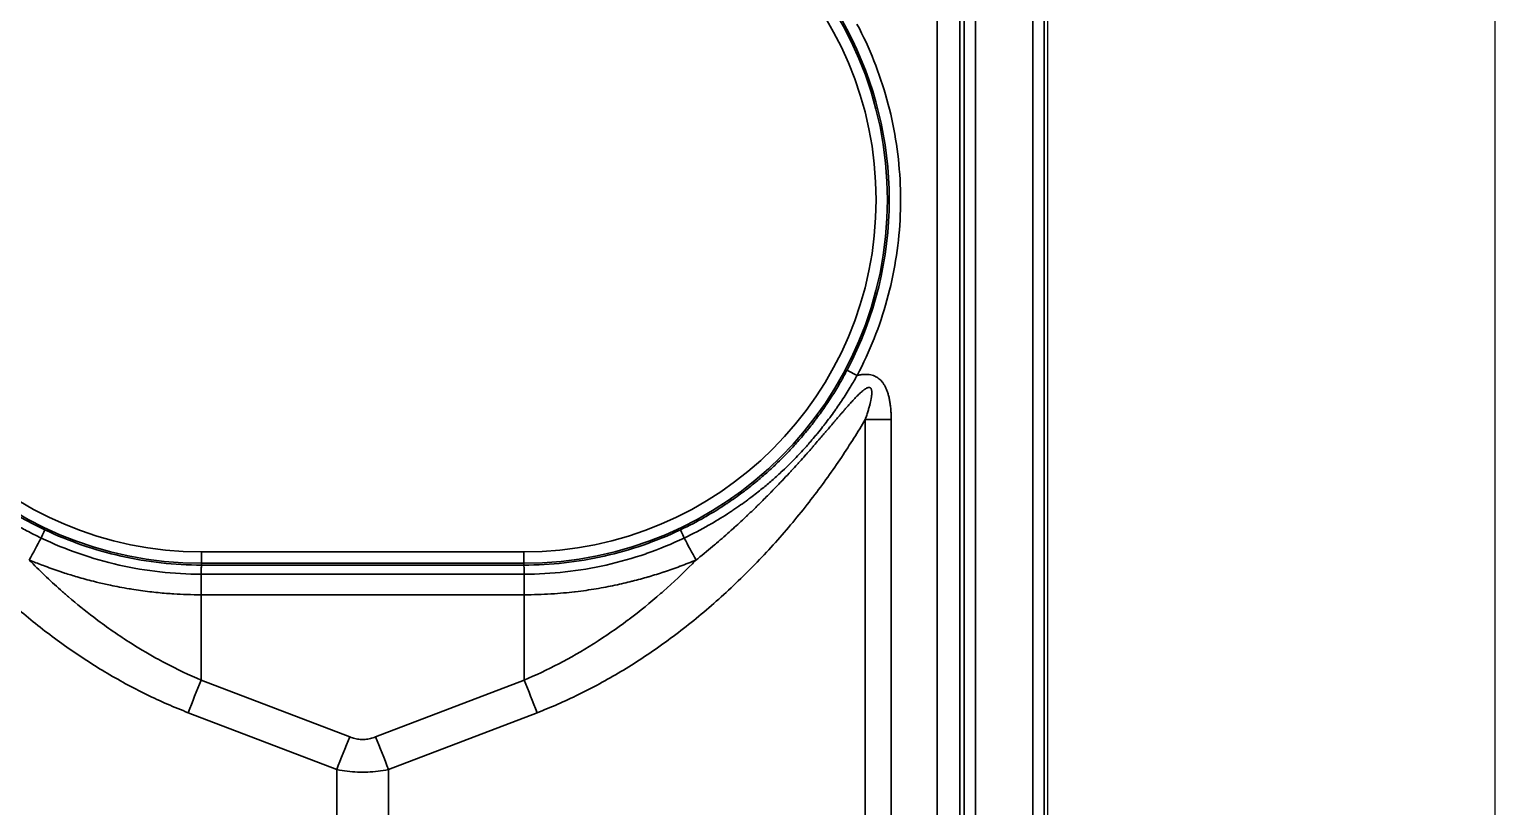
# Model space of a CAD drawing. Header units: millimetres. Extents: x 101 to 3000, y 150 to 4305.
# Drawn here: x 967.5 to 1032, y 3451.2 to 3485.5 of the extents above; entities that cross this region are included whole.
import ezdxf

# ---------------------------------------------------------------- set-up
doc = ezdxf.new("R2010")
doc.units = ezdxf.units.MM
doc.header["$LTSCALE"] = 15
doc.layers.add('_Sichtbarkanten', color=7, linetype='Continuous', lineweight=25)
doc.layers.add('Sichtbar schmal (ISO)', color=7, linetype='Continuous', lineweight=35)

msp = doc.modelspace()

# ---------------------------------------------------------------- linework, layer by layer
at = {"layer": '_Sichtbarkanten'}
for p, q in [((1032, 3622.964), (1032, 2622.964)), ((1012.3, 3519.964), (1012.3, 2725.964))]:
    msp.add_line(p, q, dxfattribs=at)
at = {"layer": 'Sichtbar schmal (ISO)'}
for p, q in [((1007.426, 3220.586), (1007.454, 3520.774)), ((1008.426, 3220.581), (1008.453, 3520.768)), ((1008.641, 2724.973), (1008.641, 3520.956)), ((1009.141, 3520.956), (1009.141, 2724.973)), ((1011.658, 2724.955), (1011.658, 3520.974)), ((1012.158, 3520.974), (1012.158, 2724.955)), ((1004.281, 3252.643), (1004.281, 3468.288)), ((1005.423, 3252.643), (1005.423, 3468.289)), ((975.05, 3462.456), (989.25, 3462.456)), ((975.05, 3462.456), (975.05, 3461.956)), ((989.25, 3462.456), (989.25, 3461.956)), ((975.04, 3461.471), (989.259, 3461.471)), ((975.04, 3460.566), (975.04, 3461.471)), ((975.05, 3461.956), (989.25, 3461.956)), ((975.05, 3461.956), (975.05, 3461.875)), ((975.05, 3461.875), (989.25, 3461.875)), ((989.25, 3461.875), (989.25, 3461.956)), ((989.259, 3460.566), (989.259, 3461.471)), ((989.259, 3460.566), (975.04, 3460.566)), ((975.04, 3456.809), (975.04, 3460.566)), ((989.259, 3456.809), (989.259, 3460.566)), ((975.04, 3456.809), (981.579, 3454.301)), ((982.72, 3454.301), (989.259, 3456.809)), ((974.47, 3455.371), (981.009, 3452.863)), ((983.291, 3452.863), (989.83, 3455.371)), ((981.009, 3268.058), (981.009, 3452.863)), ((983.291, 3268.058), (983.291, 3452.863))]:
    msp.add_line(p, q, dxfattribs=at)
for centre, radius, start, end in [((975.05, 3477.964), 16.009, 90, 270), ((989.25, 3477.964), 16.009, 270, 90), ((975.05, 3477.964), 15.509, 90, 270), ((989.25, 3477.964), 15.509, 270, 90)]:
    msp.add_arc(centre, radius, start, end, dxfattribs=at)
for centre, major_axis, ratio, start_param, end_param in [((989.249, 3477.966), (16.088, 0), 0.999985, 5.797852, 6.768953), ((1003.921, 3470.228), (-0.442, 0.233), 0.004633, 0.017477, 1.573237), ((1005.423, 3468.236), (10, 0), 0.005236, 1.570796, 1.685165), ((967.94, 3462.975), (0.214, 0.452), 0.013185, 4.921474, 6.26573), ((996.359, 3462.975), (-0.214, 0.452), 0.013187, 0.017455, 1.361713), ((968.996, 3464.886), (4.733, 8.809), 0.002478, 1.780276, 1.894425), ((995.303, 3464.886), (-4.733, 8.809), 0.002478, 4.388756, 4.50291), ((989.255, 3461.375), (-0.005, 0.5), 0.011284, 4.905411, 6.265598), ((975.04, 3455.397), (1.79, 4.668), 0.104799, 1.304034, 1.616531), ((989.259, 3455.397), (-1.79, 4.668), 0.104799, 4.666655, 4.979151), ((981.579, 3452.889), (1.79, 4.668), 0.104798, 1.304034, 1.616531), ((982.72, 3452.889), (-1.79, 4.668), 0.104799, 4.666655, 4.979151)]:
    msp.add_ellipse(centre, major_axis=major_axis, ratio=ratio, start_param=start_param, end_param=end_param, dxfattribs=at)
for points, knots in [([(1003.476, 3485.477), (1003.436, 3485.553), (1003.392, 3485.634), (1003.345, 3485.719), (1003.343, 3485.723), (1003.341, 3485.727), (1003.339, 3485.731), (1003.294, 3485.813), (1003.245, 3485.899), (1003.193, 3485.99), (1003.188, 3485.999), (1003.182, 3486.009), (1003.176, 3486.019), (1003.127, 3486.105), (1003.074, 3486.194), (1003.018, 3486.287), (1003.007, 3486.305), (1002.997, 3486.323), (1002.986, 3486.341), (1002.933, 3486.428), (1002.877, 3486.518), (1002.817, 3486.611), (1002.8, 3486.638), (1002.782, 3486.666), (1002.765, 3486.694), (1002.709, 3486.781), (1002.65, 3486.87), (1002.588, 3486.962), (1002.562, 3486.999), (1002.537, 3487.037), (1002.511, 3487.075), (1002.452, 3487.161), (1002.39, 3487.249), (1002.326, 3487.339), (1002.291, 3487.388), (1002.255, 3487.437), (1002.218, 3487.487), (1002.157, 3487.571), (1002.093, 3487.656), (1002.027, 3487.743), (1001.98, 3487.805), (1001.932, 3487.867), (1001.882, 3487.93), (1001.819, 3488.01), (1001.753, 3488.092), (1001.685, 3488.175), (1001.623, 3488.25), (1001.559, 3488.327), (1001.493, 3488.405), (1001.429, 3488.481), (1001.363, 3488.557), (1001.294, 3488.634), (1001.213, 3488.726), (1001.129, 3488.819), (1001.041, 3488.914), (1000.977, 3488.983), (1000.912, 3489.052), (1000.844, 3489.123), (1000.739, 3489.232), (1000.63, 3489.343), (1000.514, 3489.455), (1000.453, 3489.516), (1000.389, 3489.577), (1000.324, 3489.639), (1000.19, 3489.767), (1000.048, 3489.897), (999.898, 3490.03), (999.841, 3490.08), (999.783, 3490.131), (999.723, 3490.182), (999.551, 3490.33), (999.368, 3490.481), (999.173, 3490.633), (999.124, 3490.671), (999.075, 3490.71), (999.024, 3490.748), (998.804, 3490.917), (998.57, 3491.087), (998.318, 3491.259), (998.282, 3491.283), (998.246, 3491.308), (998.209, 3491.333), (997.932, 3491.518), (997.635, 3491.705), (997.313, 3491.892), (997.294, 3491.903), (997.275, 3491.914), (997.256, 3491.925), (996.911, 3492.122), (996.537, 3492.32), (996.135, 3492.51)], [0.0000001, 0.0000001, 0.0000001, 0.0000001, 0.0625, 0.0625, 0.0625, 0.0654174, 0.0654174, 0.0654174, 0.125, 0.125, 0.125, 0.1314931, 0.1314931, 0.1314931, 0.1875, 0.1875, 0.1875, 0.1982746, 0.1982746, 0.1982746, 0.25, 0.25, 0.25, 0.2650893, 0.2650893, 0.2650893, 0.3125, 0.3125, 0.3125, 0.331757, 0.331757, 0.331757, 0.375, 0.375, 0.375, 0.3984005, 0.3984005, 0.3984005, 0.4375, 0.4375, 0.4375, 0.4650877, 0.4650877, 0.4650877, 0.5, 0.5, 0.5, 0.5318567, 0.5318567, 0.5318567, 0.5625, 0.5625, 0.5625, 0.5987139, 0.5987139, 0.5987139, 0.625, 0.625, 0.625, 0.6656732, 0.6656732, 0.6656732, 0.6875, 0.6875, 0.6875, 0.7327472, 0.7327472, 0.7327472, 0.75, 0.75, 0.75, 0.7999672, 0.7999672, 0.7999672, 0.8125, 0.8125, 0.8125, 0.8671801, 0.8671801, 0.8671801, 0.875, 0.875, 0.875, 0.9340309, 0.9340309, 0.9340309, 0.9375, 0.9375, 0.9375, 1, 1, 1, 1]), ([(1003.921, 3470.225), (1004.201, 3470.755), (1004.699, 3471.837), (1005.269, 3473.538), (1005.653, 3475.288), (1005.845, 3477.071), (1005.845, 3478.863), (1005.651, 3480.645), (1005.267, 3482.395), (1004.696, 3484.096), (1004.198, 3485.178), (1003.918, 3485.708)], [0, 0, 0, 0, 0.1111111, 0.2222222, 0.3333333, 0.4444444, 0.5555556, 0.6666667, 0.7777778, 0.8888889, 1, 1, 1, 1]), ([(960.82, 3470.461), (960.861, 3470.384), (960.904, 3470.304), (960.95, 3470.22), (960.953, 3470.215), (960.955, 3470.211), (960.957, 3470.206), (961.002, 3470.126), (961.048, 3470.042), (961.099, 3469.954), (961.106, 3469.942), (961.112, 3469.931), (961.119, 3469.919), (961.167, 3469.836), (961.218, 3469.75), (961.272, 3469.66), (961.284, 3469.64), (961.296, 3469.62), (961.308, 3469.6), (961.359, 3469.516), (961.413, 3469.429), (961.471, 3469.339), (961.489, 3469.31), (961.508, 3469.281), (961.527, 3469.251), (961.581, 3469.167), (961.638, 3469.08), (961.698, 3468.991), (961.724, 3468.952), (961.751, 3468.912), (961.778, 3468.872), (961.835, 3468.789), (961.894, 3468.704), (961.957, 3468.616), (961.993, 3468.566), (962.03, 3468.515), (962.068, 3468.463), (962.127, 3468.382), (962.189, 3468.299), (962.253, 3468.214), (962.301, 3468.151), (962.35, 3468.087), (962.402, 3468.022), (962.463, 3467.944), (962.526, 3467.865), (962.592, 3467.784), (962.655, 3467.707), (962.72, 3467.628), (962.788, 3467.548), (962.85, 3467.475), (962.915, 3467.4), (962.981, 3467.325), (963.063, 3467.232), (963.149, 3467.137), (963.238, 3467.04), (963.3, 3466.973), (963.364, 3466.905), (963.429, 3466.837), (963.535, 3466.726), (963.646, 3466.613), (963.763, 3466.497), (963.823, 3466.439), (963.884, 3466.379), (963.947, 3466.319), (964.084, 3466.189), (964.227, 3466.057), (964.379, 3465.922), (964.435, 3465.873), (964.491, 3465.823), (964.548, 3465.774), (964.723, 3465.624), (964.908, 3465.47), (965.105, 3465.315), (965.152, 3465.278), (965.2, 3465.241), (965.248, 3465.204), (965.47, 3465.033), (965.708, 3464.86), (965.963, 3464.686), (965.997, 3464.662), (966.031, 3464.639), (966.066, 3464.615), (966.345, 3464.427), (966.646, 3464.238), (966.972, 3464.048), (966.99, 3464.038), (967.007, 3464.028), (967.025, 3464.018), (967.372, 3463.818), (967.749, 3463.619), (968.155, 3463.426)], [0.0000001, 0.0000001, 0.0000001, 0.0000001, 0.0625, 0.0625, 0.0625, 0.0657478, 0.0657478, 0.0657478, 0.125, 0.125, 0.125, 0.1327347, 0.1327347, 0.1327347, 0.1875, 0.1875, 0.1875, 0.1994824, 0.1994824, 0.1994824, 0.25, 0.25, 0.25, 0.2662064, 0.2662064, 0.2662064, 0.3125, 0.3125, 0.3125, 0.3327976, 0.3327976, 0.3327976, 0.375, 0.375, 0.375, 0.3993692, 0.3993692, 0.3993692, 0.4375, 0.4375, 0.4375, 0.4659876, 0.4659876, 0.4659876, 0.5, 0.5, 0.5, 0.5326854, 0.5326854, 0.5326854, 0.5625, 0.5625, 0.5625, 0.599469, 0.599469, 0.599469, 0.625, 0.625, 0.625, 0.6663571, 0.6663571, 0.6663571, 0.6875, 0.6875, 0.6875, 0.7333594, 0.7333594, 0.7333594, 0.75, 0.75, 0.75, 0.8005114, 0.8005114, 0.8005114, 0.8125, 0.8125, 0.8125, 0.8676234, 0.8676234, 0.8676234, 0.875, 0.875, 0.875, 0.9342995, 0.9342995, 0.9342995, 0.9375, 0.9375, 0.9375, 1, 1, 1, 1]), ([(996.145, 3463.426), (996.519, 3463.604), (996.867, 3463.787), (997.191, 3463.97), (997.219, 3463.986), (997.246, 3464.001), (997.273, 3464.017), (997.565, 3464.185), (997.837, 3464.353), (998.091, 3464.521), (998.138, 3464.552), (998.185, 3464.583), (998.231, 3464.614), (998.457, 3464.766), (998.669, 3464.917), (998.87, 3465.067), (998.93, 3465.112), (998.99, 3465.157), (999.048, 3465.201), (999.223, 3465.336), (999.388, 3465.468), (999.545, 3465.599), (999.614, 3465.657), (999.682, 3465.714), (999.748, 3465.771), (999.882, 3465.886), (1000.01, 3466.001), (1000.132, 3466.113), (1000.206, 3466.181), (1000.278, 3466.249), (1000.349, 3466.316), (1000.451, 3466.413), (1000.549, 3466.51), (1000.644, 3466.605), (1000.721, 3466.682), (1000.795, 3466.758), (1000.867, 3466.833), (1000.944, 3466.914), (1001.019, 3466.994), (1001.091, 3467.072), (1001.169, 3467.157), (1001.243, 3467.24), (1001.315, 3467.321), (1001.373, 3467.387), (1001.429, 3467.451), (1001.483, 3467.515), (1001.56, 3467.605), (1001.634, 3467.694), (1001.705, 3467.781), (1001.747, 3467.832), (1001.788, 3467.883), (1001.828, 3467.933), (1001.903, 3468.027), (1001.975, 3468.12), (1002.044, 3468.211), (1002.074, 3468.25), (1002.103, 3468.288), (1002.131, 3468.326), (1002.204, 3468.424), (1002.274, 3468.52), (1002.34, 3468.613), (1002.36, 3468.641), (1002.38, 3468.668), (1002.399, 3468.695), (1002.469, 3468.796), (1002.536, 3468.893), (1002.6, 3468.988), (1002.612, 3469.006), (1002.624, 3469.023), (1002.635, 3469.041), (1002.703, 3469.142), (1002.767, 3469.241), (1002.827, 3469.336), (1002.833, 3469.345), (1002.838, 3469.354), (1002.844, 3469.362), (1002.909, 3469.465), (1002.969, 3469.563), (1003.026, 3469.658), (1003.085, 3469.756), (1003.141, 3469.851), (1003.193, 3469.941), (1003.195, 3469.945), (1003.197, 3469.949), (1003.2, 3469.953), (1003.252, 3470.043), (1003.3, 3470.129), (1003.345, 3470.212), (1003.393, 3470.299), (1003.438, 3470.382), (1003.479, 3470.461)], [0, 0, 0, 0, 0.057635, 0.057635, 0.057635, 0.0625, 0.0625, 0.0625, 0.115254, 0.115254, 0.115254, 0.125, 0.125, 0.125, 0.173021, 0.173021, 0.173021, 0.1875, 0.1875, 0.1875, 0.2309, 0.2309, 0.2309, 0.25, 0.25, 0.25, 0.288885, 0.288885, 0.288885, 0.3125, 0.3125, 0.3125, 0.346963, 0.346963, 0.346963, 0.375, 0.375, 0.375, 0.405123, 0.405123, 0.405123, 0.4375, 0.4375, 0.4375, 0.463355, 0.463355, 0.463355, 0.5, 0.5, 0.5, 0.521651, 0.521651, 0.521651, 0.5625, 0.5625, 0.5625, 0.579997, 0.579997, 0.579997, 0.625, 0.625, 0.625, 0.638348, 0.638348, 0.638348, 0.6875, 0.6875, 0.6875, 0.696629, 0.696629, 0.696629, 0.75, 0.75, 0.75, 0.754872, 0.754872, 0.754872, 0.8125, 0.8125, 0.8125, 0.872291, 0.872291, 0.872291, 0.875, 0.875, 0.875, 0.935638, 0.935638, 0.935638, 1, 1, 1, 1]), ([(960.378, 3470.225), (960.415, 3470.159), (960.455, 3470.089), (960.497, 3470.017), (960.503, 3470.006), (960.509, 3469.996), (960.515, 3469.985), (960.545, 3469.934), (960.576, 3469.881), (960.609, 3469.826), (960.63, 3469.792), (960.651, 3469.756), (960.673, 3469.72), (960.689, 3469.694), (960.706, 3469.667), (960.722, 3469.64), (960.76, 3469.579), (960.799, 3469.517), (960.839, 3469.453), (960.845, 3469.443), (960.851, 3469.434), (960.857, 3469.425), (960.891, 3469.371), (960.926, 3469.317), (960.962, 3469.261), (960.996, 3469.209), (961.031, 3469.156), (961.067, 3469.102), (961.076, 3469.088), (961.086, 3469.074), (961.095, 3469.06), (961.141, 3468.991), (961.19, 3468.92), (961.24, 3468.847), (961.262, 3468.815), (961.284, 3468.783), (961.307, 3468.75), (961.337, 3468.708), (961.368, 3468.664), (961.399, 3468.621), (961.455, 3468.541), (961.514, 3468.46), (961.575, 3468.378), (961.638, 3468.293), (961.703, 3468.206), (961.772, 3468.117), (961.811, 3468.066), (961.851, 3468.015), (961.891, 3467.963), (961.924, 3467.921), (961.958, 3467.879), (961.992, 3467.836), (962.071, 3467.737), (962.153, 3467.636), (962.24, 3467.533), (962.329, 3467.426), (962.423, 3467.317), (962.522, 3467.205), (962.564, 3467.156), (962.608, 3467.108), (962.652, 3467.058), (962.714, 3466.99), (962.777, 3466.92), (962.843, 3466.85), (962.931, 3466.755), (963.023, 3466.659), (963.118, 3466.561), (963.149, 3466.529), (963.181, 3466.496), (963.213, 3466.464), (963.35, 3466.326), (963.495, 3466.184), (963.648, 3466.04), (963.651, 3466.037), (963.653, 3466.035), (963.656, 3466.033), (963.814, 3465.884), (963.982, 3465.732), (964.16, 3465.577), (964.199, 3465.543), (964.238, 3465.509), (964.278, 3465.476), (964.423, 3465.352), (964.576, 3465.226), (964.736, 3465.098), (964.822, 3465.03), (964.91, 3464.962), (965, 3464.893), (965.112, 3464.808), (965.227, 3464.722), (965.346, 3464.636), (965.505, 3464.521), (965.67, 3464.405), (965.843, 3464.289), (965.888, 3464.259), (965.934, 3464.229), (965.98, 3464.199), (966.189, 3464.061), (966.41, 3463.922), (966.645, 3463.784), (966.706, 3463.747), (966.767, 3463.711), (966.83, 3463.675), (966.997, 3463.579), (967.171, 3463.483), (967.351, 3463.387), (967.556, 3463.279), (967.769, 3463.171), (967.991, 3463.066)], [0, 0, 0, 0, 0.0546976, 0.0546976, 0.0546976, 0.0625, 0.0625, 0.0625, 0.1008578, 0.1008578, 0.1008578, 0.125, 0.125, 0.125, 0.1426904, 0.1426904, 0.1426904, 0.1818737, 0.1818737, 0.1818737, 0.1875, 0.1875, 0.1875, 0.2199265, 0.2199265, 0.2199265, 0.25, 0.25, 0.25, 0.257705, 0.257705, 0.257705, 0.2957225, 0.2957225, 0.2957225, 0.3125, 0.3125, 0.3125, 0.3343682, 0.3343682, 0.3343682, 0.3738828, 0.3738828, 0.3738828, 0.4143965, 0.4143965, 0.4143965, 0.4375, 0.4375, 0.4375, 0.4560435, 0.4560435, 0.4560435, 0.4989938, 0.4989938, 0.4989938, 0.543351, 0.543351, 0.543351, 0.5625, 0.5625, 0.5625, 0.5891602, 0.5891602, 0.5891602, 0.625, 0.625, 0.625, 0.6367129, 0.6367129, 0.6367129, 0.6866931, 0.6866931, 0.6866931, 0.6875, 0.6875, 0.6875, 0.7388766, 0.7388766, 0.7388766, 0.75, 0.75, 0.75, 0.7907392, 0.7907392, 0.7907392, 0.8125, 0.8125, 0.8125, 0.8393138, 0.8393138, 0.8393138, 0.875, 0.875, 0.875, 0.8842513, 0.8842513, 0.8842513, 0.9265033, 0.9265033, 0.9265033, 0.9375, 0.9375, 0.9375, 0.9667733, 0.9667733, 0.9667733, 0.9999998, 0.9999998, 0.9999998, 0.9999998]), ([(996.309, 3463.066), (996.692, 3463.249), (997.051, 3463.437), (997.384, 3463.626), (997.412, 3463.642), (997.44, 3463.658), (997.468, 3463.674), (997.768, 3463.847), (998.048, 3464.02), (998.31, 3464.192), (998.358, 3464.224), (998.406, 3464.256), (998.453, 3464.287), (998.686, 3464.443), (998.905, 3464.599), (999.112, 3464.752), (999.174, 3464.798), (999.235, 3464.844), (999.296, 3464.89), (999.476, 3465.027), (999.647, 3465.163), (999.809, 3465.297), (999.88, 3465.356), (999.95, 3465.414), (1000.018, 3465.472), (1000.157, 3465.591), (1000.289, 3465.707), (1000.416, 3465.822), (1000.493, 3465.892), (1000.567, 3465.961), (1000.64, 3466.029), (1000.746, 3466.129), (1000.848, 3466.227), (1000.946, 3466.324), (1001.026, 3466.402), (1001.103, 3466.48), (1001.178, 3466.557), (1001.258, 3466.639), (1001.336, 3466.721), (1001.411, 3466.801), (1001.491, 3466.887), (1001.569, 3466.971), (1001.644, 3467.055), (1001.704, 3467.121), (1001.762, 3467.187), (1001.819, 3467.252), (1001.899, 3467.343), (1001.976, 3467.433), (1002.05, 3467.522), (1002.094, 3467.574), (1002.137, 3467.626), (1002.179, 3467.677), (1002.258, 3467.773), (1002.333, 3467.867), (1002.405, 3467.959), (1002.436, 3467.999), (1002.467, 3468.038), (1002.497, 3468.076), (1002.573, 3468.176), (1002.647, 3468.273), (1002.717, 3468.367), (1002.737, 3468.395), (1002.758, 3468.423), (1002.778, 3468.451), (1002.852, 3468.553), (1002.923, 3468.651), (1002.99, 3468.747), (1003.003, 3468.765), (1003.015, 3468.783), (1003.027, 3468.801), (1003.099, 3468.904), (1003.167, 3469.003), (1003.231, 3469.099), (1003.237, 3469.108), (1003.242, 3469.117), (1003.248, 3469.126), (1003.317, 3469.229), (1003.381, 3469.328), (1003.442, 3469.423), (1003.504, 3469.522), (1003.563, 3469.617), (1003.618, 3469.707), (1003.621, 3469.711), (1003.623, 3469.715), (1003.626, 3469.719), (1003.681, 3469.81), (1003.732, 3469.896), (1003.78, 3469.977), (1003.831, 3470.064), (1003.878, 3470.147), (1003.921, 3470.225)], [0, 0, 0, 0, 0.057634, 0.057634, 0.057634, 0.0625, 0.0625, 0.0625, 0.115253, 0.115253, 0.115253, 0.125, 0.125, 0.125, 0.173021, 0.173021, 0.173021, 0.1875, 0.1875, 0.1875, 0.2309, 0.2309, 0.2309, 0.25, 0.25, 0.25, 0.288885, 0.288885, 0.288885, 0.3125, 0.3125, 0.3125, 0.346963, 0.346963, 0.346963, 0.375, 0.375, 0.375, 0.405123, 0.405123, 0.405123, 0.4375, 0.4375, 0.4375, 0.463355, 0.463355, 0.463355, 0.5, 0.5, 0.5, 0.521651, 0.521651, 0.521651, 0.5625, 0.5625, 0.5625, 0.579997, 0.579997, 0.579997, 0.625, 0.625, 0.625, 0.638348, 0.638348, 0.638348, 0.6875, 0.6875, 0.6875, 0.696629, 0.696629, 0.696629, 0.75, 0.75, 0.75, 0.754872, 0.754872, 0.754872, 0.8125, 0.8125, 0.8125, 0.872291, 0.872291, 0.872291, 0.875, 0.875, 0.875, 0.935638, 0.935638, 0.935638, 1, 1, 1, 1]), ([(1005.423, 3468.289), (1005.423, 3468.369), (1005.42, 3468.524), (1005.407, 3468.74), (1005.386, 3468.941), (1005.357, 3469.128), (1005.32, 3469.301), (1005.275, 3469.46), (1005.222, 3469.606), (1005.161, 3469.74), (1005.09, 3469.859), (1005.012, 3469.964), (1004.929, 3470.05), (1004.843, 3470.119), (1004.752, 3470.175), (1004.649, 3470.221), (1004.528, 3470.256), (1004.391, 3470.275), (1004.244, 3470.276), (1004.088, 3470.26), (1003.978, 3470.238), (1003.921, 3470.225)], [0.0000001, 0.0000001, 0.0000001, 0.0000001, 0.0526316, 0.1052632, 0.1578947, 0.2105263, 0.2631579, 0.3157895, 0.3684211, 0.4210526, 0.4736842, 0.5263158, 0.5789474, 0.6315789, 0.6842105, 0.7368421, 0.7894737, 0.8421053, 0.8947368, 0.9473684, 1, 1, 1, 1]), ([(1004.281, 3468.288), (1004.305, 3468.356), (1004.328, 3468.422), (1004.348, 3468.485), (1004.369, 3468.547), (1004.388, 3468.607), (1004.406, 3468.665), (1004.423, 3468.722), (1004.44, 3468.778), (1004.454, 3468.831), (1004.455, 3468.834), (1004.456, 3468.838), (1004.457, 3468.841), (1004.471, 3468.89), (1004.483, 3468.937), (1004.494, 3468.982), (1004.495, 3468.987), (1004.496, 3468.991), (1004.498, 3468.995), (1004.508, 3469.039), (1004.518, 3469.08), (1004.526, 3469.12), (1004.527, 3469.125), (1004.528, 3469.13), (1004.529, 3469.135), (1004.537, 3469.173), (1004.543, 3469.209), (1004.549, 3469.244), (1004.55, 3469.249), (1004.551, 3469.254), (1004.552, 3469.259), (1004.557, 3469.292), (1004.561, 3469.324), (1004.564, 3469.353), (1004.565, 3469.359), (1004.565, 3469.364), (1004.566, 3469.37), (1004.568, 3469.398), (1004.57, 3469.425), (1004.571, 3469.449), (1004.571, 3469.455), (1004.571, 3469.46), (1004.571, 3469.465), (1004.571, 3469.489), (1004.571, 3469.511), (1004.569, 3469.531), (1004.568, 3469.536), (1004.568, 3469.541), (1004.567, 3469.545), (1004.565, 3469.564), (1004.562, 3469.58), (1004.558, 3469.595), (1004.557, 3469.6), (1004.556, 3469.604), (1004.555, 3469.608), (1004.551, 3469.621), (1004.546, 3469.633), (1004.54, 3469.643), (1004.538, 3469.646), (1004.536, 3469.649), (1004.534, 3469.652), (1004.529, 3469.661), (1004.522, 3469.668), (1004.515, 3469.674), (1004.513, 3469.677), (1004.51, 3469.679), (1004.507, 3469.681), (1004.5, 3469.686), (1004.492, 3469.69), (1004.483, 3469.693), (1004.479, 3469.694), (1004.476, 3469.695), (1004.472, 3469.696), (1004.462, 3469.698), (1004.452, 3469.698), (1004.44, 3469.697), (1004.435, 3469.697), (1004.429, 3469.696), (1004.424, 3469.695), (1004.412, 3469.693), (1004.398, 3469.69), (1004.384, 3469.685), (1004.377, 3469.682), (1004.37, 3469.679), (1004.362, 3469.676), (1004.348, 3469.669), (1004.332, 3469.662), (1004.316, 3469.652), (1004.307, 3469.647), (1004.298, 3469.642), (1004.288, 3469.636), (1004.272, 3469.625), (1004.255, 3469.614), (1004.237, 3469.601), (1004.226, 3469.593), (1004.215, 3469.584), (1004.204, 3469.575), (1004.186, 3469.561), (1004.167, 3469.546), (1004.148, 3469.53), (1004.135, 3469.519), (1004.121, 3469.507), (1004.108, 3469.495), (1004.089, 3469.478), (1004.069, 3469.46), (1004.048, 3469.441), (1004.033, 3469.427), (1004.018, 3469.413), (1004.002, 3469.397), (1003.982, 3469.378), (1003.961, 3469.357), (1003.94, 3469.336), (1003.923, 3469.319), (1003.906, 3469.301), (1003.888, 3469.283), (1003.867, 3469.262), (1003.846, 3469.24), (1003.824, 3469.217), (1003.805, 3469.196), (1003.785, 3469.176), (1003.765, 3469.154), (1003.744, 3469.131), (1003.722, 3469.107), (1003.699, 3469.083), (1003.678, 3469.059), (1003.655, 3469.035), (1003.633, 3469.01), (1003.611, 3468.985), (1003.588, 3468.96), (1003.565, 3468.934), (1003.54, 3468.907), (1003.515, 3468.878), (1003.49, 3468.849), (1003.467, 3468.823), (1003.443, 3468.796), (1003.419, 3468.769), (1003.391, 3468.737), (1003.363, 3468.705), (1003.334, 3468.671), (1003.31, 3468.643), (1003.286, 3468.615), (1003.261, 3468.586), (1003.229, 3468.55), (1003.197, 3468.512), (1003.164, 3468.474), (1003.139, 3468.445), (1003.114, 3468.415), (1003.088, 3468.385), (1003.052, 3468.343), (1003.015, 3468.3), (1002.978, 3468.256), (1002.952, 3468.226), (1002.926, 3468.195), (1002.899, 3468.164), (1002.858, 3468.116), (1002.817, 3468.067), (1002.774, 3468.016), (1002.747, 3467.985), (1002.72, 3467.953), (1002.692, 3467.921), (1002.646, 3467.867), (1002.599, 3467.811), (1002.55, 3467.754), (1002.522, 3467.721), (1002.494, 3467.688), (1002.465, 3467.655), (1002.413, 3467.594), (1002.358, 3467.53), (1002.302, 3467.465), (1002.274, 3467.432), (1002.245, 3467.398), (1002.215, 3467.364), (1002.155, 3467.295), (1002.093, 3467.223), (1002.029, 3467.149), (1002, 3467.115), (1001.97, 3467.081), (1001.939, 3467.046), (1001.871, 3466.968), (1001.8, 3466.887), (1001.726, 3466.803), (1001.696, 3466.769), (1001.665, 3466.735), (1001.634, 3466.699), (1001.556, 3466.611), (1001.475, 3466.521), (1001.392, 3466.428), (1001.361, 3466.394), (1001.33, 3466.359), (1001.298, 3466.325), (1001.21, 3466.227), (1001.118, 3466.127), (1001.024, 3466.023), (1000.993, 3465.99), (1000.961, 3465.956), (1000.93, 3465.922), (1000.83, 3465.814), (1000.726, 3465.703), (1000.618, 3465.589), (1000.587, 3465.556), (1000.556, 3465.523), (1000.524, 3465.49), (1000.41, 3465.37), (1000.292, 3465.247), (1000.168, 3465.12), (1000.137, 3465.088), (1000.106, 3465.056), (1000.074, 3465.024), (999.944, 3464.892), (999.808, 3464.755), (999.665, 3464.614), (999.634, 3464.583), (999.603, 3464.553), (999.571, 3464.522), (999.421, 3464.375), (999.264, 3464.223), (999.098, 3464.066), (999.068, 3464.037), (999.037, 3464.008), (999.006, 3463.979), (998.833, 3463.816), (998.651, 3463.648), (998.458, 3463.474), (998.429, 3463.447), (998.399, 3463.421), (998.369, 3463.394), (998.168, 3463.214), (997.957, 3463.029), (997.731, 3462.837), (997.704, 3462.814), (997.676, 3462.79), (997.649, 3462.767), (997.415, 3462.569), (997.166, 3462.364), (996.904, 3462.155), (996.879, 3462.135), (996.854, 3462.116), (996.829, 3462.096)], [0, 0, 0, 0, 0.0243902, 0.0243902, 0.0243902, 0.0487805, 0.0487805, 0.0487805, 0.0731707, 0.0731707, 0.0731707, 0.0748433, 0.0748433, 0.0748433, 0.097561, 0.097561, 0.097561, 0.0997919, 0.0997919, 0.0997919, 0.1219512, 0.1219512, 0.1219512, 0.1247412, 0.1247412, 0.1247412, 0.1463415, 0.1463415, 0.1463415, 0.1496887, 0.1496887, 0.1496887, 0.1707317, 0.1707317, 0.1707317, 0.1746336, 0.1746336, 0.1746336, 0.195122, 0.195122, 0.195122, 0.1995774, 0.1995774, 0.1995774, 0.2195122, 0.2195122, 0.2195122, 0.2245265, 0.2245265, 0.2245265, 0.2439024, 0.2439024, 0.2439024, 0.2494911, 0.2494911, 0.2494911, 0.2682927, 0.2682927, 0.2682927, 0.2744777, 0.2744777, 0.2744777, 0.2926829, 0.2926829, 0.2926829, 0.2994198, 0.2994198, 0.2994198, 0.3170732, 0.3170732, 0.3170732, 0.3243039, 0.3243039, 0.3243039, 0.3414634, 0.3414634, 0.3414634, 0.3492553, 0.3492553, 0.3492553, 0.3658537, 0.3658537, 0.3658537, 0.3742197, 0.3742197, 0.3742197, 0.3902439, 0.3902439, 0.3902439, 0.3991713, 0.3991713, 0.3991713, 0.4146341, 0.4146341, 0.4146341, 0.4241031, 0.4241031, 0.4241031, 0.4390244, 0.4390244, 0.4390244, 0.4490535, 0.4490535, 0.4490535, 0.4634146, 0.4634146, 0.4634146, 0.4740086, 0.4740086, 0.4740086, 0.4878049, 0.4878049, 0.4878049, 0.4989618, 0.4989618, 0.4989618, 0.5121951, 0.5121951, 0.5121951, 0.5239039, 0.5239039, 0.5239039, 0.5365854, 0.5365854, 0.5365854, 0.5488485, 0.5488485, 0.5488485, 0.5609756, 0.5609756, 0.5609756, 0.5737962, 0.5737962, 0.5737962, 0.5853659, 0.5853659, 0.5853659, 0.598743, 0.598743, 0.598743, 0.6097561, 0.6097561, 0.6097561, 0.623691, 0.623691, 0.623691, 0.6341463, 0.6341463, 0.6341463, 0.6486399, 0.6486399, 0.6486399, 0.6585366, 0.6585366, 0.6585366, 0.6735867, 0.6735867, 0.6735867, 0.6829268, 0.6829268, 0.6829268, 0.6985328, 0.6985328, 0.6985328, 0.7073171, 0.7073171, 0.7073171, 0.72348, 0.72348, 0.72348, 0.7317073, 0.7317073, 0.7317073, 0.7484263, 0.7484263, 0.7484263, 0.7560976, 0.7560976, 0.7560976, 0.7733768, 0.7733768, 0.7733768, 0.7804878, 0.7804878, 0.7804878, 0.7983282, 0.7983282, 0.7983282, 0.804878, 0.804878, 0.804878, 0.8232726, 0.8232726, 0.8232726, 0.8292683, 0.8292683, 0.8292683, 0.8482163, 0.8482163, 0.8482163, 0.8536585, 0.8536585, 0.8536585, 0.873164, 0.873164, 0.873164, 0.8780488, 0.8780488, 0.8780488, 0.8981122, 0.8981122, 0.8981122, 0.902439, 0.902439, 0.902439, 0.9230609, 0.9230609, 0.9230609, 0.9268293, 0.9268293, 0.9268293, 0.9480078, 0.9480078, 0.9480078, 0.9512195, 0.9512195, 0.9512195, 0.9729596, 0.9729596, 0.9729596, 0.9756098, 0.9756098, 0.9756098, 0.9978937, 0.9978937, 0.9978937, 0.9999998, 0.9999998, 0.9999998, 0.9999998]), ([(989.83, 3455.371), (990.434, 3455.603), (991.043, 3455.868), (991.659, 3456.169), (992.275, 3456.47), (992.896, 3456.807), (993.517, 3457.179), (994.138, 3457.551), (994.758, 3457.959), (995.37, 3458.397), (995.981, 3458.835), (996.583, 3459.305), (997.174, 3459.803), (997.764, 3460.301), (998.343, 3460.828), (998.903, 3461.379), (999.464, 3461.931), (1000.007, 3462.506), (1000.522, 3463.092), (1001.037, 3463.679), (1001.525, 3464.277), (1001.978, 3464.869), (1002.431, 3465.462), (1002.848, 3466.049), (1003.231, 3466.62), (1003.614, 3467.192), (1003.962, 3467.748), (1004.281, 3468.288)], [0, 0, 0, 0, 0.1111111, 0.1111111, 0.1111111, 0.2222222, 0.2222222, 0.2222222, 0.3333333, 0.3333333, 0.3333333, 0.4444444, 0.4444444, 0.4444444, 0.5555556, 0.5555556, 0.5555556, 0.6666667, 0.6666667, 0.6666667, 0.7777778, 0.7777778, 0.7777778, 0.8888889, 0.8888889, 0.8888889, 0.9999998, 0.9999998, 0.9999998, 0.9999998]), ([(968.155, 3463.426), (968.69, 3463.173), (969.24, 3462.948), (969.801, 3462.755), (970.362, 3462.561), (970.934, 3462.399), (971.515, 3462.268), (972.095, 3462.137), (972.683, 3462.039), (973.274, 3461.973), (973.865, 3461.908), (974.458, 3461.875), (975.05, 3461.875)], [0, 0, 0, 0, 0.25, 0.25, 0.25, 0.5, 0.5, 0.5, 0.75, 0.75, 0.75, 1, 1, 1, 1]), ([(989.25, 3461.875), (989.842, 3461.875), (990.435, 3461.908), (991.026, 3461.973), (991.616, 3462.039), (992.205, 3462.137), (992.785, 3462.268), (993.365, 3462.399), (993.938, 3462.561), (994.499, 3462.755), (995.06, 3462.948), (995.61, 3463.173), (996.145, 3463.426)], [0, 0, 0, 0, 0.25, 0.25, 0.25, 0.5, 0.5, 0.5, 0.75, 0.75, 0.75, 1, 1, 1, 1]), ([(967.991, 3463.066), (968.535, 3462.806), (969.095, 3462.577), (969.666, 3462.378), (970.241, 3462.179), (970.828, 3462.011), (971.424, 3461.876), (972.017, 3461.742), (972.619, 3461.64), (973.224, 3461.573), (973.828, 3461.505), (974.434, 3461.471), (975.04, 3461.471)], [0, 0, 0, 0, 0.249038, 0.249038, 0.249038, 0.499954, 0.499954, 0.499954, 0.75, 0.75, 0.75, 1, 1, 1, 1]), ([(989.259, 3461.471), (989.865, 3461.471), (990.471, 3461.505), (991.074, 3461.572), (991.679, 3461.64), (992.282, 3461.742), (992.876, 3461.876), (993.469, 3462.01), (994.054, 3462.177), (994.627, 3462.376), (994.63, 3462.377), (994.634, 3462.378), (994.637, 3462.38), (995.207, 3462.577), (995.765, 3462.807), (996.309, 3463.066)], [0, 0, 0, 0, 0.2497482, 0.2497482, 0.2497482, 0.5, 0.5, 0.5, 0.75, 0.75, 0.75, 0.751417, 0.751417, 0.751417, 0.9999993, 0.9999993, 0.9999993, 0.9999993]), ([(967.47, 3462.096), (967.912, 3461.64), (968.37, 3461.2), (968.843, 3460.78), (968.96, 3460.676), (969.077, 3460.573), (969.196, 3460.471), (969.557, 3460.161), (969.927, 3459.862), (970.305, 3459.575), (970.555, 3459.384), (970.809, 3459.199), (971.065, 3459.019), (971.324, 3458.837), (971.586, 3458.662), (971.85, 3458.493), (972.244, 3458.24), (972.644, 3458.001), (973.044, 3457.779), (973.177, 3457.705), (973.311, 3457.633), (973.444, 3457.562), (973.977, 3457.281), (974.51, 3457.03), (975.04, 3456.809)], [0.0000007, 0.0000007, 0.0000007, 0.0000007, 0.2, 0.2, 0.2, 0.2493831, 0.2493831, 0.2493831, 0.4, 0.4, 0.4, 0.4996387, 0.4996387, 0.4996387, 0.6, 0.6, 0.6, 0.7500785, 0.7500785, 0.7500785, 0.8, 0.8, 0.8, 1, 1, 1, 1]), ([(975.04, 3460.566), (974.612, 3460.566), (974.208, 3460.58), (973.833, 3460.604), (973.722, 3460.611), (973.614, 3460.619), (973.508, 3460.627), (973.255, 3460.647), (973.015, 3460.672), (972.785, 3460.699), (972.502, 3460.732), (972.235, 3460.77), (971.981, 3460.811), (971.942, 3460.817), (971.904, 3460.824), (971.866, 3460.83), (971.577, 3460.878), (971.305, 3460.93), (971.045, 3460.985), (970.852, 3461.026), (970.665, 3461.069), (970.482, 3461.113), (970.418, 3461.128), (970.354, 3461.144), (970.291, 3461.16), (970.048, 3461.222), (969.811, 3461.286), (969.575, 3461.355), (969.392, 3461.409), (969.209, 3461.465), (969.027, 3461.524), (968.974, 3461.541), (968.921, 3461.558), (968.868, 3461.576), (968.633, 3461.654), (968.398, 3461.737), (968.165, 3461.823), (967.985, 3461.89), (967.806, 3461.96), (967.628, 3462.032), (967.575, 3462.053), (967.523, 3462.074), (967.47, 3462.096)], [0, 0, 0, 0, 0.1111111, 0.1111111, 0.1111111, 0.143947, 0.143947, 0.143947, 0.2222222, 0.2222222, 0.2222222, 0.3186921, 0.3186921, 0.3186921, 0.3333333, 0.3333333, 0.3333333, 0.4444444, 0.4444444, 0.4444444, 0.5266814, 0.5266814, 0.5266814, 0.5555556, 0.5555556, 0.5555556, 0.6666667, 0.6666667, 0.6666667, 0.7526813, 0.7526813, 0.7526813, 0.7777778, 0.7777778, 0.7777778, 0.8888889, 0.8888889, 0.8888889, 0.9746682, 0.9746682, 0.9746682, 0.999999, 0.999999, 0.999999, 0.999999]), ([(996.829, 3462.096), (996.599, 3462.001), (996.367, 3461.91), (996.134, 3461.823), (996.13, 3461.822), (996.127, 3461.821), (996.124, 3461.82), (995.897, 3461.735), (995.669, 3461.655), (995.441, 3461.579), (995.437, 3461.578), (995.434, 3461.577), (995.431, 3461.576), (995.204, 3461.5), (994.977, 3461.429), (994.749, 3461.362), (994.741, 3461.36), (994.732, 3461.357), (994.724, 3461.355), (994.497, 3461.289), (994.269, 3461.226), (994.036, 3461.167), (994.027, 3461.165), (994.017, 3461.162), (994.007, 3461.16), (993.77, 3461.1), (993.527, 3461.043), (993.274, 3460.989), (993.267, 3460.988), (993.26, 3460.986), (993.254, 3460.985), (992.993, 3460.93), (992.721, 3460.878), (992.433, 3460.83), (992.144, 3460.782), (991.839, 3460.737), (991.514, 3460.699), (991.504, 3460.698), (991.494, 3460.696), (991.485, 3460.695), (991.167, 3460.658), (990.83, 3460.627), (990.466, 3460.604), (990.454, 3460.603), (990.442, 3460.602), (990.43, 3460.602), (990.065, 3460.579), (989.674, 3460.566), (989.259, 3460.566)], [0, 0, 0, 0, 0.111111, 0.111111, 0.111111, 0.11271, 0.11271, 0.11271, 0.220682, 0.220682, 0.220682, 0.222222, 0.222222, 0.222222, 0.329341, 0.329341, 0.329341, 0.333333, 0.333333, 0.333333, 0.440023, 0.440023, 0.440023, 0.444444, 0.444444, 0.444444, 0.552739, 0.552739, 0.552739, 0.555556, 0.555556, 0.555556, 0.666667, 0.666667, 0.666667, 0.777778, 0.777778, 0.777778, 0.781037, 0.781037, 0.781037, 0.888889, 0.888889, 0.888889, 0.892463, 0.892463, 0.892463, 1, 1, 1, 1]), ([(989.259, 3456.809), (989.764, 3457.02), (990.275, 3457.259), (990.79, 3457.528), (991.297, 3457.793), (991.809, 3458.087), (992.319, 3458.409), (992.326, 3458.414), (992.334, 3458.419), (992.342, 3458.424), (992.836, 3458.737), (993.33, 3459.076), (993.818, 3459.441), (993.84, 3459.458), (993.863, 3459.475), (993.886, 3459.492), (994.355, 3459.845), (994.819, 3460.221), (995.272, 3460.617), (995.312, 3460.652), (995.352, 3460.687), (995.392, 3460.722), (995.828, 3461.108), (996.255, 3461.512), (996.671, 3461.935), (996.724, 3461.988), (996.777, 3462.042), (996.829, 3462.096)], [0, 0, 0, 0, 0.2, 0.2, 0.2, 0.397069, 0.397069, 0.397069, 0.4, 0.4, 0.4, 0.591058, 0.591058, 0.591058, 0.6, 0.6, 0.6, 0.783816, 0.783816, 0.783816, 0.8, 0.8, 0.8, 0.977527, 0.977527, 0.977527, 1, 1, 1, 1]), ([(975.04, 3461.471), (975.041, 3461.515), (975.041, 3461.559), (975.042, 3461.599), (975.043, 3461.64), (975.043, 3461.677), (975.044, 3461.711), (975.045, 3461.745), (975.045, 3461.774), (975.046, 3461.798), (975.047, 3461.822), (975.047, 3461.841), (975.048, 3461.854), (975.048, 3461.867), (975.049, 3461.874), (975.05, 3461.875)], [0, 0, 0, 0, 0.2, 0.2, 0.2, 0.4, 0.4, 0.4, 0.6, 0.6, 0.6, 0.8, 0.8, 0.8, 1, 1, 1, 1]), ([(981.579, 3454.301), (981.657, 3454.271), (981.812, 3454.224), (982.037, 3454.19), (982.262, 3454.19), (982.488, 3454.224), (982.642, 3454.271), (982.72, 3454.301)], [0.0000017, 0.0000017, 0.0000017, 0.0000017, 0.2, 0.4, 0.6, 0.8, 1, 1, 1, 1]), ([(981.009, 3452.863), (981.164, 3452.833), (981.319, 3452.81), (981.472, 3452.793), (981.624, 3452.775), (981.775, 3452.764), (981.925, 3452.758), (982.075, 3452.753), (982.224, 3452.753), (982.374, 3452.758), (982.524, 3452.764), (982.675, 3452.775), (982.828, 3452.793), (982.98, 3452.81), (983.135, 3452.833), (983.291, 3452.863)], [0.0000009, 0.0000009, 0.0000009, 0.0000009, 0.2, 0.2, 0.2, 0.4, 0.4, 0.4, 0.6, 0.6, 0.6, 0.8, 0.8, 0.8, 1, 1, 1, 1])]:
    msp.add_open_spline(points, degree=3, knots=knots, dxfattribs=at)
msp.add_open_spline([(960.018, 3468.288), (960.414, 3467.62), (961.246, 3466.311), (962.645, 3464.409), (964.134, 3462.654), (965.703, 3461.046), (967.318, 3459.609), (968.995, 3458.318), (970.781, 3457.145), (972.635, 3456.138), (973.857, 3455.606), (974.47, 3455.371)], degree=3, dxfattribs=at)

doc.saveas('drawing.dxf')
